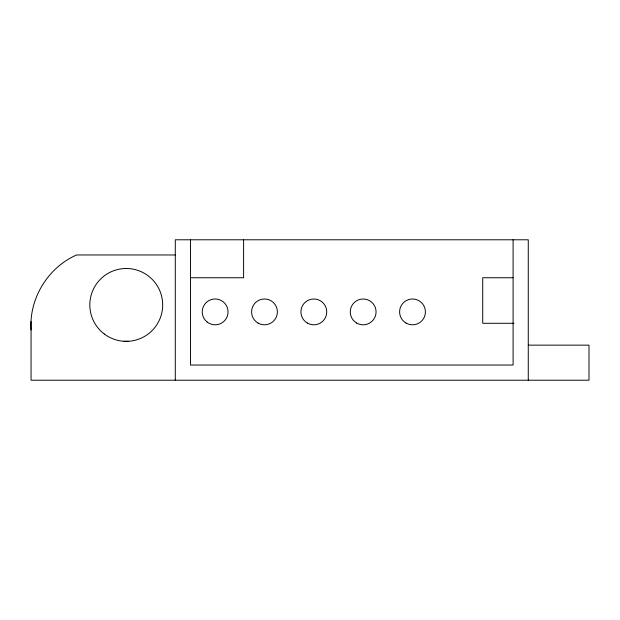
<?xml version="1.0" encoding="UTF-8"?>
<svg xmlns="http://www.w3.org/2000/svg" width="620" height="620" viewBox="0 0 620 620"><rect width="100%" height="100%" fill="white"/><g stroke="black" fill="none" stroke-linecap="round" stroke-linejoin="round"><path stroke-width="0.93" d="M175.29 254.967L76.609 254.967C47.872 267.499 28.923 298.685 31.062 329.964M190.472 277.737L243.606 277.737L243.606 239.785M513.089 277.737L482.724 277.737L482.724 323.284L514.042 323.284M123.969 341.287L128.542 341.287M528.271 345.146L589 345.146L589 380.215L31.062 380.215L31.062 321.548M528.271 380.215L528.271 239.785L175.29 239.785L175.29 380.215M513.089 239.785L513.089 365.033L190.472 365.033L190.472 239.785M207.088 321.981A12.904 12.904 0 0 0 227.904 313.829A12.904 12.904 0 0 0 210.436 299.879A12.904 12.904 0 0 0 207.088 321.981M258.029 323.074A12.904 12.904 0 0 0 277.388 311.899A12.904 12.904 0 0 0 258.029 300.723A12.904 12.904 0 0 0 258.029 323.074M307.373 323.074A12.904 12.904 0 0 0 326.732 311.899A12.904 12.904 0 0 0 307.373 300.723A12.904 12.904 0 0 0 307.373 323.074M356.717 323.074A12.904 12.904 0 0 0 376.069 311.899A12.904 12.904 0 0 0 356.717 300.723A12.904 12.904 0 0 0 356.717 323.074M406.054 323.074A12.904 12.904 0 0 0 425.413 311.899A12.904 12.904 0 0 0 406.054 300.723A12.904 12.904 0 0 0 406.054 323.074M104.222 333.947A36.441 36.441 0 0 0 162.401 309.488A36.441 36.441 0 0 0 112.135 271.335A36.441 36.441 0 0 0 104.222 333.947"/></g></svg>
